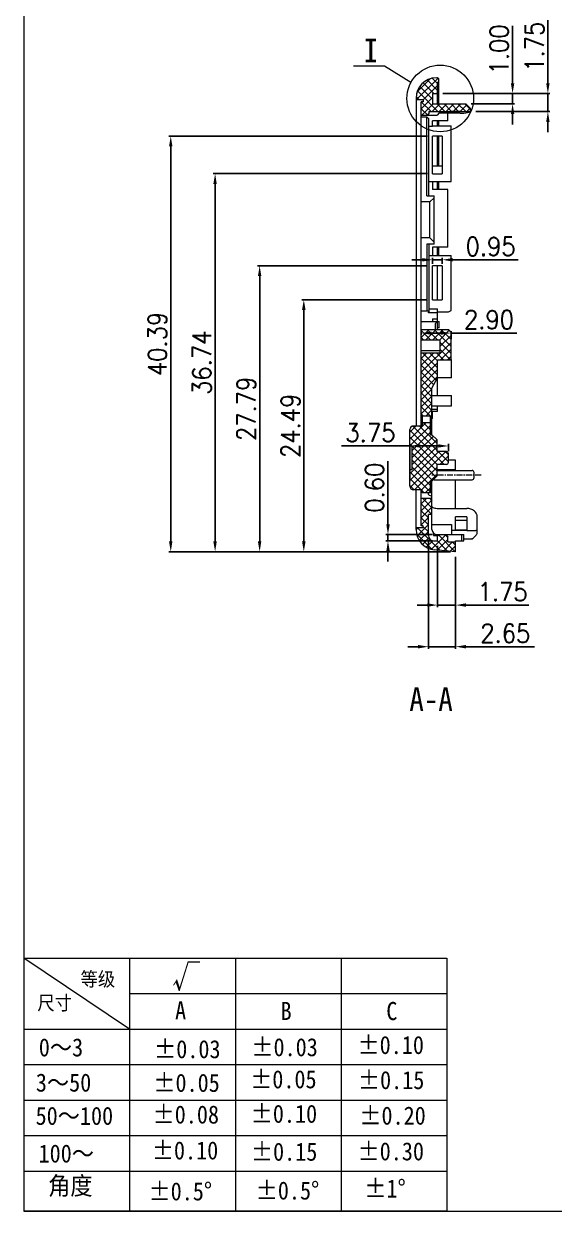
# Model space of a CAD drawing. Header units: millimetres. Extents: x 1171 to 1429, y -714 to -532.
# Drawn here: x 1180 to 1231.6, y -705.6 to -590.2 of the extents above; entities that cross this region are included whole.
import ezdxf

# ---------------------------------------------------------------- set-up
doc = ezdxf.new("R2010")
doc.units = ezdxf.units.MM
doc.header["$LTSCALE"] = 0.12
doc.linetypes.add('CENTER', pattern=[50.8, 31.75, -6.35, 6.35, -6.35])
doc.layers.get('0').update_dxf_attribs({"color": 8, "lineweight": 9})
for name, color, linetype, lineweight in [('1粗实线-A (轮廓线)', 3, 'Continuous', 15), ('dim', 82, 'Continuous', 9), ('尺寸线', 3, 'Continuous', 9)]:
    doc.layers.add(name, color=color, linetype=linetype, lineweight=lineweight)
doc.styles.get("Standard").update_dxf_attribs({"font": 'txt.shx', "width": 0.9})
doc.dimstyles.new('1', dxfattribs={"dimtxt": 1.8, "dimasz": 1, "dimexe": 0.2, "dimexo": 0.5, "dimgap": 0.4, "dimtad": 1, "dimzin": 1, "dimdsep": 46, "dimtxsty": 'Standard', "dimcen": 0.09, "dimclrd": 3, "dimclre": 3, "dimclrt": 2, "dimadec": 0, "dimazin": 0, "dimtp": 0.01, "dimtm": 0.01, "dimtfac": 1, "dimtmove": 0, "dimatfit": 3, "dimfxl": 1, "dimtolj": 1, "dimarcsym": 0})

# ---------------------------------------------------------------- blocks, each defined once
blk = doc.blocks.new('*D67')
at = {"layer": 'Defpoints', "color": 0}
for p in [(1221.31, -631.23), (1221.31, -632.24), (1217.56, -635.14)]:
    blk.add_point(p, dxfattribs=at)
at = {"layer": '尺寸线', "color": 3, "lineweight": -2}
for p, q in [((1217.56, -634.64), (1217.56, -631.03)), ((1221.31, -631.74), (1221.31, -631.03)), ((1217.56, -631.23), (1210.9, -631.23)), ((1220.31, -631.23), (1218.56, -631.23))]:
    blk.add_line(p, q, dxfattribs=at)
at = {"layer": '尺寸线', "color": 3}
for points in [[(1218.56, -631.06), (1218.56, -631.39), (1217.56, -631.23)], [(1220.31, -631.06), (1220.31, -631.39), (1221.31, -631.23)]]:
    blk.add_solid(points, dxfattribs=at)
at = {"layer": '尺寸线', "color": 2, "insert": (1213.73, -629.93), "char_height": 1.8, "attachment_point": 5}
blk.add_mtext('\\A1;3.75', dxfattribs=at)
blk = doc.blocks.new('*D101')
at = {"layer": 'Defpoints', "color": 0}
for p in [(1221.56, -620.26), (1218.66, -620.92), (1221.56, -621.36)]:
    blk.add_point(p, dxfattribs=at)
at = {"layer": '尺寸线', "color": 3, "lineweight": -2}
for p, q in [((1218.66, -620.42), (1218.66, -620.06)), ((1219.66, -620.26), (1220.56, -620.26)), ((1221.56, -620.86), (1221.56, -620.06)), ((1221.56, -620.26), (1227.95, -620.26))]:
    blk.add_line(p, q, dxfattribs=at)
at = {"layer": '尺寸线', "color": 3}
for points in [[(1219.66, -620.1), (1219.66, -620.43), (1218.66, -620.26)], [(1220.56, -620.1), (1220.56, -620.43), (1221.56, -620.26)]]:
    blk.add_solid(points, dxfattribs=at)
at = {"layer": '尺寸线', "color": 2, "insert": (1225.25, -618.96), "char_height": 1.8, "attachment_point": 5}
blk.add_mtext('\\A1;2.90', dxfattribs=at)
blk = doc.blocks.new('*D102')
at = {"layer": 'Defpoints', "color": 0}
for p in [(1220.26, -640.44), (1222.01, -641.51), (1220.26, -646.69)]:
    blk.add_point(p, dxfattribs=at)
at = {"layer": '尺寸线', "color": 3, "lineweight": -2}
for p, q in [((1220.26, -640.94), (1220.26, -646.89)), ((1222.01, -642.01), (1222.01, -646.89)), ((1219.26, -646.69), (1218.26, -646.69)), ((1220.26, -646.69), (1222.01, -646.69)), ((1223.01, -646.69), (1229.13, -646.69))]:
    blk.add_line(p, q, dxfattribs=at)
at = {"layer": '尺寸线', "color": 3}
for points in [[(1219.26, -646.52), (1219.26, -646.85), (1220.26, -646.69)], [(1223.01, -646.52), (1223.01, -646.85), (1222.01, -646.69)]]:
    blk.add_solid(points, dxfattribs=at)
at = {"layer": '尺寸线', "color": 2, "insert": (1226.57, -645.39), "char_height": 1.8, "attachment_point": 5}
blk.add_mtext('\\A1;1.75', dxfattribs=at)
blk = doc.blocks.new('0')
at = {"layer": 'dim', "color": 2, "linetype": 'Continuous', "lineweight": 5}
for p, q in [((810.54, -637.32), (810.64, -637.42)), ((810.64, -637.52), (810.54, -637.62)), ((810.54, -638), (810.64, -638.1))]:
    blk.add_line(p, q, dxfattribs=at)
blk = doc.blocks.new('*D103')
at = {"layer": 'Defpoints', "color": 0}
for p in [(1219.36, -639.94), (1222.01, -641.51), (1219.36, -650.73)]:
    blk.add_point(p, dxfattribs=at)
at = {"layer": '尺寸线', "color": 3, "lineweight": -2}
for p, q in [((1219.36, -640.44), (1219.36, -650.93)), ((1222.01, -642.01), (1222.01, -650.93)), ((1218.36, -650.73), (1217.36, -650.73)), ((1219.36, -650.73), (1222.01, -650.73)), ((1223.01, -650.73), (1229.67, -650.73))]:
    blk.add_line(p, q, dxfattribs=at)
at = {"layer": '尺寸线', "color": 3}
for points in [[(1218.36, -650.56), (1218.36, -650.9), (1219.36, -650.73)], [(1223.01, -650.56), (1223.01, -650.9), (1222.01, -650.73)]]:
    blk.add_solid(points, dxfattribs=at)
at = {"layer": '尺寸线', "color": 2, "insert": (1226.84, -649.43), "char_height": 1.8, "attachment_point": 5}
blk.add_mtext('\\A1;2.65', dxfattribs=at)
blk = doc.blocks.new('*D106')
at = {"layer": 'Defpoints', "color": 0}
for p in [(1220.26, -596.99), (1223.46, -598.74), (1230.97, -598.74)]:
    blk.add_point(p, dxfattribs=at)
at = {"layer": '尺寸线', "color": 3, "lineweight": -2}
for p, q in [((1230.97, -595.99), (1230.97, -589.87)), ((1220.76, -596.99), (1231.17, -596.99)), ((1230.97, -598.74), (1230.97, -596.99)), ((1223.96, -598.74), (1231.17, -598.74)), ((1230.97, -599.74), (1230.97, -600.74))]:
    blk.add_line(p, q, dxfattribs=at)
at = {"layer": '尺寸线', "color": 3}
for points in [[(1230.81, -595.99), (1231.14, -595.99), (1230.97, -596.99)], [(1230.81, -599.74), (1231.14, -599.74), (1230.97, -598.74)]]:
    blk.add_solid(points, dxfattribs=at)
at = {"layer": '尺寸线', "color": 2, "insert": (1229.67, -592.43), "char_height": 1.8, "attachment_point": 5, "rotation": 90}
blk.add_mtext('\\A1;1.75', dxfattribs=at)
blk = doc.blocks.new('*D107')
at = {"layer": 'Defpoints', "color": 0}
for p in [(1220.26, -596.99), (1227.54, -596.99), (1223.01, -597.99)]:
    blk.add_point(p, dxfattribs=at)
at = {"layer": '尺寸线', "color": 3, "lineweight": -2}
for p, q in [((1227.54, -595.99), (1227.54, -590.41)), ((1220.76, -596.99), (1227.74, -596.99)), ((1227.54, -597.99), (1227.54, -596.99)), ((1223.51, -597.99), (1227.74, -597.99)), ((1227.54, -598.99), (1227.54, -599.99))]:
    blk.add_line(p, q, dxfattribs=at)
at = {"layer": '尺寸线', "color": 3}
for points in [[(1227.38, -595.99), (1227.71, -595.99), (1227.54, -596.99)], [(1227.38, -598.99), (1227.71, -598.99), (1227.54, -597.99)]]:
    blk.add_solid(points, dxfattribs=at)
at = {"layer": '尺寸线', "color": 2, "insert": (1226.24, -592.7), "char_height": 1.8, "attachment_point": 5, "rotation": 90}
blk.add_mtext('\\A1;1.00', dxfattribs=at)
blk = doc.blocks.new('*D108')
at = {"layer": 'Defpoints', "color": 0}
for p in [(1215.43, -639.84), (1220.26, -639.84), (1220.26, -640.44)]:
    blk.add_point(p, dxfattribs=at)
at = {"layer": '尺寸线', "color": 3, "lineweight": -2}
for p, q in [((1215.43, -638.84), (1215.43, -632.72)), ((1219.76, -639.84), (1215.23, -639.84)), ((1215.43, -640.44), (1215.43, -639.84)), ((1219.76, -640.44), (1215.23, -640.44)), ((1215.43, -641.44), (1215.43, -642.44))]:
    blk.add_line(p, q, dxfattribs=at)
at = {"layer": '尺寸线', "color": 3}
for points in [[(1215.27, -638.84), (1215.6, -638.84), (1215.43, -639.84)], [(1215.27, -641.44), (1215.6, -641.44), (1215.43, -640.44)]]:
    blk.add_solid(points, dxfattribs=at)
at = {"layer": '尺寸线', "color": 2, "insert": (1214.13, -635.28), "char_height": 1.8, "attachment_point": 5, "rotation": 90}
blk.add_mtext('\\A1;0.60', dxfattribs=at)
blk = doc.blocks.new('*D114')
at = {"layer": 'Defpoints', "color": 0}
for p in [(1207.25, -617.02), (1219.76, -617.02), (1222.01, -641.51)]:
    blk.add_point(p, dxfattribs=at)
at = {"layer": '尺寸线', "color": 3, "lineweight": -2}
for p, q in [((1219.26, -617.02), (1207.05, -617.02)), ((1207.25, -640.51), (1207.25, -618.02)), ((1221.51, -641.51), (1207.05, -641.51))]:
    blk.add_line(p, q, dxfattribs=at)
at = {"layer": '尺寸线', "color": 3}
for points in [[(1207.08, -618.02), (1207.42, -618.02), (1207.25, -617.02)], [(1207.08, -640.51), (1207.42, -640.51), (1207.25, -641.51)]]:
    blk.add_solid(points, dxfattribs=at)
at = {"layer": '尺寸线', "color": 2, "insert": (1205.95, -629.27), "char_height": 1.8, "attachment_point": 5, "rotation": 90}
blk.add_mtext('\\A1;24.49', dxfattribs=at)
blk = doc.blocks.new('*D115')
at = {"layer": 'Defpoints', "color": 0}
for p in [(1202.96, -613.72), (1219.76, -613.72), (1222.01, -641.51)]:
    blk.add_point(p, dxfattribs=at)
at = {"layer": '尺寸线', "color": 3, "lineweight": -2}
for p, q in [((1219.26, -613.72), (1202.76, -613.72)), ((1202.96, -640.51), (1202.96, -614.72)), ((1221.51, -641.51), (1202.76, -641.51))]:
    blk.add_line(p, q, dxfattribs=at)
at = {"layer": '尺寸线', "color": 3}
for points in [[(1202.79, -614.72), (1203.12, -614.72), (1202.96, -613.72)], [(1202.79, -640.51), (1203.12, -640.51), (1202.96, -641.51)]]:
    blk.add_solid(points, dxfattribs=at)
at = {"layer": '尺寸线', "color": 2, "insert": (1201.66, -627.62), "char_height": 1.8, "attachment_point": 5, "rotation": 90}
blk.add_mtext('\\A1;27.79', dxfattribs=at)
blk = doc.blocks.new('*D69')
at = {"layer": 'Defpoints', "color": 0}
for p in [(1198.63, -604.77), (1219.76, -604.77), (1222.01, -641.51)]:
    blk.add_point(p, dxfattribs=at)
at = {"layer": '尺寸线', "color": 3, "lineweight": -2}
for p, q in [((1219.26, -604.77), (1198.43, -604.77)), ((1198.63, -640.51), (1198.63, -605.77)), ((1221.51, -641.51), (1198.43, -641.51))]:
    blk.add_line(p, q, dxfattribs=at)
at = {"layer": '尺寸线', "color": 3}
for points in [[(1198.46, -605.77), (1198.79, -605.77), (1198.63, -604.77)], [(1198.46, -640.51), (1198.79, -640.51), (1198.63, -641.51)]]:
    blk.add_solid(points, dxfattribs=at)
at = {"layer": '尺寸线', "color": 2, "insert": (1197.33, -623.14), "char_height": 1.8, "attachment_point": 5, "rotation": 90}
blk.add_mtext('\\A1;36.74', dxfattribs=at)
blk = doc.blocks.new('*D116')
at = {"layer": 'Defpoints', "color": 0}
for p in [(1194.32, -601.12), (1219.76, -601.12), (1222.01, -641.51)]:
    blk.add_point(p, dxfattribs=at)
at = {"layer": '尺寸线', "color": 3, "lineweight": -2}
for p, q in [((1219.26, -601.12), (1194.12, -601.12)), ((1194.32, -640.51), (1194.32, -602.12)), ((1221.51, -641.51), (1194.12, -641.51))]:
    blk.add_line(p, q, dxfattribs=at)
at = {"layer": '尺寸线', "color": 3}
for points in [[(1194.15, -602.12), (1194.48, -602.12), (1194.32, -601.12)], [(1194.15, -640.51), (1194.48, -640.51), (1194.32, -641.51)]]:
    blk.add_solid(points, dxfattribs=at)
at = {"layer": '尺寸线', "color": 2, "insert": (1193.02, -621.32), "char_height": 1.8, "attachment_point": 5, "rotation": 90}
blk.add_mtext('\\A1;40.39', dxfattribs=at)
blk = doc.blocks.new('*D70')
at = {"layer": 'Defpoints', "color": 0}
for p in [(1220.71, -613.14), (1219.76, -614.02), (1220.71, -614.02)]:
    blk.add_point(p, dxfattribs=at)
at = {"layer": '尺寸线', "color": 3, "lineweight": -2}
for p, q in [((1218.76, -613.14), (1217.76, -613.14)), ((1219.76, -613.52), (1219.76, -612.94)), ((1219.76, -613.14), (1220.71, -613.14)), ((1220.71, -613.52), (1220.71, -612.94)), ((1221.71, -613.14), (1228.1, -613.14))]:
    blk.add_line(p, q, dxfattribs=at)
at = {"layer": '尺寸线', "color": 3}
for points in [[(1218.76, -612.97), (1218.76, -613.31), (1219.76, -613.14)], [(1221.71, -612.97), (1221.71, -613.31), (1220.71, -613.14)]]:
    blk.add_solid(points, dxfattribs=at)
at = {"layer": '尺寸线', "color": 2, "insert": (1225.4, -611.84), "char_height": 1.8, "attachment_point": 5}
blk.add_mtext('\\A1;0.95', dxfattribs=at)

msp = doc.modelspace()

# ---------------------------------------------------------------- hatches: boundary and pattern name
at = {"layer": '尺寸线', "linetype": 'Continuous', "lineweight": 5}
h = msp.add_hatch(dxfattribs=at)
h.set_pattern_fill('ANSI37', color=2, scale=0.15, style=0)
h.set_pattern_definition([(45, (438.39165, 3.99676), (-0.3367596, 0.3367596), []), (135, (438.39165, 3.99676), (-0.3367596, -0.3367596), [])])
edge = h.paths.add_edge_path()
edge.add_line((1218.657, -619.918), (1218.657, -620.918))
edge.add_line((1218.657, -619.918), (1221.307, -619.918))
edge.add_line((1221.557, -620.168), (1221.307, -619.918))
edge.add_line((1221.557, -622.868), (1221.557, -620.168))
edge.add_line((1220.257, -622.868), (1221.557, -622.868))
edge.add_line((1220.257, -622.868), (1220.257, -623.745))
edge.add_line((1220.257, -623.745), (1218.657, -623.745))
edge.add_line((1218.657, -622.166), (1218.657, -623.745))
edge.add_line((1218.657, -622.166), (1220.507, -622.166))
edge.add_line((1220.507, -622.166), (1220.507, -620.918))
edge.add_line((1218.657, -620.918), (1220.507, -620.918))
edge = h.paths.add_edge_path()
edge.add_line((1223.457, -598.443), (1223.007, -597.993))
edge.add_line((1223.457, -598.743), (1223.457, -598.443))
edge.add_line((1222.507, -598.743), (1223.457, -598.743))
edge.add_line((1222.507, -598.743), (1222.507, -598.693))
edge.add_line((1221.557, -598.693), (1222.507, -598.693))
edge.add_line((1221.557, -598.743), (1221.557, -598.693))
edge.add_line((1219.407, -598.743), (1221.557, -598.743))
edge.add_line((1219.407, -598.743), (1219.407, -598.926))
edge.add_line((1219.407, -598.926), (1219.257, -599.076))
edge.add_line((1219.257, -599.076), (1218.657, -599.076))
edge.add_line((1218.657, -597.797), (1218.657, -599.076))
edge.add_line((1218.857, -597.797), (1218.657, -597.797))
edge.add_line((1218.857, -597.597), (1218.857, -597.797))
edge.add_line((1218.857, -597.597), (1218.157, -597.597))
edge.add_line((1218.157, -597.447), (1218.157, -597.597))
edge.add_spline(control_points=[(1218.157, -597.447), (1218.157, -596.3), (1218.958, -595.478), (1220.105, -595.448)], knot_values=[0, 0, 0, 0, 1, 1, 1, 1], weights=[1, 0.810868, 0.810868, 1], degree=3, periodic=0)
edge.add_line((1220.105, -595.448), (1220.254, -595.444))
edge.add_line((1220.377, -595.564), (1220.254, -595.444))
edge.add_line((1220.377, -595.564), (1220.377, -595.798))
edge.add_line((1220.377, -595.798), (1220.257, -595.918))
edge.add_line((1220.257, -595.918), (1220.257, -596.993))
edge.add_line((1219.757, -596.993), (1220.257, -596.993))
edge.add_line((1219.757, -596.993), (1219.757, -597.993))
edge.add_line((1219.757, -597.993), (1223.007, -597.993))
h.paths.add_polyline_path([(1220.257, -623.745), (1218.657, -623.745)])
edge = h.paths.add_edge_path()
edge.add_line((1218.657, -637.885), (1218.657, -636.343))
edge.add_line((1219.707, -636.343), (1218.657, -636.343))
edge.add_line((1219.707, -637.885), (1219.707, -636.343))
edge.add_line((1219.707, -637.885), (1218.657, -637.885))
edge = h.paths.add_edge_path()
edge.add_line((1218.657, -623.745), (1218.657, -628.336))
edge.add_line((1218.657, -623.745), (1220.257, -623.745))
edge.add_line((1220.257, -624.625), (1220.257, -623.745))
edge.add_line((1219.707, -625.625), (1220.257, -624.625))
edge.add_line((1219.707, -625.625), (1219.707, -628.336))
edge.add_line((1219.707, -628.336), (1218.657, -628.336))
edge = h.paths.add_edge_path()
edge.add_line((1221.207, -632.818), (1221.207, -631.968))
edge.add_spline(control_points=[(1221.207, -632.818), (1221.207, -632.935), (1221.124, -633.018), (1221.007, -633.018)], knot_values=[0, 0, 0, 0, 1, 1, 1, 1], weights=[1, 0.8047379, 0.8047379, 1], degree=3, periodic=0)
edge.add_line((1221.007, -633.018), (1220.207, -633.018))
edge.add_line((1220.207, -634.143), (1220.207, -633.018))
edge.add_line((1220.207, -634.143), (1219.707, -634.643))
edge.add_line((1219.557, -634.643), (1219.707, -634.643))
edge.add_line((1219.557, -635.793), (1219.557, -634.643))
edge.add_line((1219.557, -635.793), (1218.757, -635.793))
edge.add_line((1218.757, -635.793), (1218.757, -635.493))
edge.add_line((1218.757, -635.493), (1217.907, -635.493))
edge.add_spline(control_points=[(1217.907, -635.493), (1217.702, -635.493), (1217.557, -635.348), (1217.557, -635.143)], knot_values=[0, 0, 0, 0, 1, 1, 1, 1], weights=[1, 0.8047379, 0.8047379, 1], degree=3, periodic=0)
edge.add_line((1217.557, -635.143), (1217.557, -633.543))
edge.add_line((1217.757, -633.543), (1217.557, -633.543))
edge.add_line((1217.757, -631.243), (1217.757, -633.543))
edge.add_line((1217.757, -631.243), (1217.557, -631.243))
edge.add_line((1217.557, -629.643), (1217.557, -631.243))
edge.add_spline(control_points=[(1217.907, -629.293), (1217.702, -629.293), (1217.557, -629.438), (1217.557, -629.643)], knot_values=[0, 0, 0, 0, 1, 1, 1, 1], weights=[1, 0.8047379, 0.8047379, 1], degree=3, periodic=0)
edge.add_line((1218.757, -629.293), (1217.907, -629.293))
edge.add_line((1218.757, -628.993), (1218.757, -629.293))
edge.add_line((1219.557, -628.993), (1218.757, -628.993))
edge.add_line((1219.557, -628.993), (1219.557, -630.143))
edge.add_line((1219.557, -630.143), (1219.707, -630.143))
edge.add_line((1220.207, -630.643), (1219.707, -630.143))
edge.add_line((1220.207, -631.768), (1220.207, -630.643))
edge.add_line((1221.007, -631.768), (1220.207, -631.768))
edge.add_spline(control_points=[(1221.207, -631.968), (1221.207, -631.851), (1221.124, -631.768), (1221.007, -631.768)], knot_values=[0, 0, 0, 0, 1, 1, 1, 1], weights=[1, 0.8047379, 0.8047379, 1], degree=3, periodic=0)
edge = h.paths.add_edge_path()
edge.add_line((1219.707, -637.885), (1218.657, -637.885))
edge.add_line((1219.707, -637.885), (1219.357, -637.885))
edge.add_line((1218.657, -637.885), (1219.357, -637.885))
edge = h.paths.add_edge_path()
edge.add_line((1218.657, -638.994), (1218.657, -637.885))
edge.add_line((1218.657, -637.885), (1219.357, -637.885))
edge.add_line((1219.357, -639.943), (1219.357, -637.885))
edge.add_spline(control_points=[(1219.357, -639.943), (1219.357, -640.236), (1219.564, -640.443), (1219.857, -640.443)], knot_values=[0, 0, 0, 0, 1, 1, 1, 1], weights=[1, 0.8047379, 0.8047379, 1], degree=3, periodic=0)
edge.add_line((1219.857, -640.443), (1220.257, -640.443))
edge.add_line((1220.257, -640.443), (1220.257, -639.843))
edge.add_line((1220.257, -639.843), (1221.057, -639.843))
edge.add_line((1221.057, -639.843), (1221.257, -640.043))
edge.add_line((1221.257, -640.543), (1221.257, -640.043))
edge.add_line((1221.257, -640.543), (1222.007, -640.543))
edge.add_line((1222.007, -641.513), (1222.007, -640.543))
edge.add_line((1222.007, -641.513), (1219.983, -641.336))
edge.add_spline(control_points=[(1218.157, -639.344), (1218.157, -640.436), (1218.895, -641.241), (1219.983, -641.336)], knot_values=[0, 0, 0, 0, 1, 1, 1, 1], weights=[1, 0.8248516, 0.8248516, 1], degree=3, periodic=0)
edge.add_line((1218.157, -639.344), (1218.157, -639.194))
edge.add_line((1218.857, -639.194), (1218.157, -639.194))
edge.add_line((1218.857, -639.194), (1218.857, -638.994))
edge.add_line((1218.857, -638.994), (1218.657, -638.994))

# ---------------------------------------------------------------- linework, layer by layer
at = {"color": 252, "lineweight": 13}
for p, q in [((1180.029, -541.016), (1180.029, -705.582)), ((1180.029, -705.582), (1419.951, -705.582))]:
    msp.add_line(p, q, dxfattribs=at)
at = {"color": 1, "linetype": 'CENTER', "lineweight": 5, "ltscale": 0.15}
msp.add_line((1224.493, -634.057), (1219.68, -634.057), dxfattribs=at)
at = {"color": 252, "lineweight": 15}
for p, q in [((1190.312, -687.888), (1180.029, -680.991)), ((1180.029, -680.991), (1221.16, -680.991)), ((1180.029, -680.991), (1180.029, -705.582)), ((1190.312, -680.991), (1190.312, -698.233)), ((1200.595, -680.991), (1200.595, -698.233)), ((1210.878, -680.991), (1210.878, -698.233)), ((1221.16, -680.991), (1221.16, -698.233)), ((1190.312, -684.439), (1221.16, -684.439)), ((1180.029, -687.888), (1221.16, -687.888)), ((1180.029, -691.336), (1221.16, -691.336)), ((1180.029, -694.785), (1221.16, -694.785)), ((1180.029, -698.233), (1221.16, -698.233)), ((1180.029, -698.233), (1221.16, -698.233)), ((1190.312, -698.233), (1190.312, -701.682)), ((1200.595, -698.233), (1200.595, -701.682)), ((1210.878, -698.233), (1210.878, -701.682)), ((1221.16, -698.233), (1221.16, -701.682)), ((1180.029, -701.682), (1221.16, -701.682)), ((1190.312, -701.682), (1221.16, -701.682)), ((1190.312, -701.682), (1190.312, -705.582)), ((1200.595, -701.682), (1200.595, -705.582)), ((1210.878, -701.682), (1210.878, -705.582)), ((1221.16, -701.682), (1221.16, -705.582)), ((1221.16, -705.582), (1180.029, -705.582))]:
    msp.add_line(p, q, dxfattribs=at)
at = {"layer": '1粗实线-A (轮廓线)', "color": 7, "linetype": 'Continuous'}
for p, q in [((1220.105, -595.448), (1220.254, -595.444)), ((1220.377, -595.561), (1220.254, -595.441)), ((1220.377, -595.798), (1220.257, -595.918)), ((1220.257, -597.993), (1220.257, -595.918)), ((1220.377, -597.993), (1220.377, -595.561)), ((1218.157, -597.447), (1218.157, -629.293)), ((1218.857, -597.597), (1218.157, -597.597)), ((1218.857, -597.597), (1218.857, -597.797)), ((1219.757, -596.993), (1219.757, -597.993)), ((1219.757, -596.993), (1220.257, -596.993)), ((1218.657, -629.293), (1218.657, -597.797)), ((1218.857, -597.797), (1218.657, -597.797)), ((1219.407, -598.743), (1219.407, -598.926)), ((1219.407, -598.743), (1223.457, -598.743)), ((1219.757, -597.993), (1223.007, -597.993)), ((1220.407, -598.743), (1220.407, -598.876)), ((1221.557, -598.743), (1221.557, -598.693)), ((1221.557, -598.693), (1222.507, -598.693)), ((1222.507, -598.743), (1222.507, -598.693)), ((1223.457, -598.443), (1223.007, -597.993)), ((1223.457, -598.743), (1223.457, -598.443)), ((1218.657, -599.076), (1220.207, -599.076)), ((1219.207, -599.275), (1218.657, -599.275)), ((1219.207, -606.925), (1219.207, -599.275)), ((1219.407, -598.926), (1219.257, -599.076)), ((1219.407, -606.925), (1219.407, -599.448)), ((1219.757, -600.184), (1219.757, -599.625)), ((1221.257, -599.625), (1219.757, -599.625)), ((1220.407, -598.876), (1220.207, -599.076)), ((1220.257, -600.125), (1220.257, -599.625)), ((1222.457, -598.906), (1220.377, -598.906)), ((1220.377, -600.125), (1220.377, -599.625)), ((1221.257, -599.625), (1221.257, -598.906)), ((1219.757, -600.184), (1219.407, -600.184)), ((1219.757, -600.125), (1221.557, -600.125)), ((1221.557, -605.525), (1221.557, -600.125)), ((1219.757, -604.775), (1219.757, -601.125)), ((1220.707, -601.125), (1219.757, -601.125)), ((1220.257, -604.025), (1220.257, -601.125)), ((1220.377, -604.025), (1220.377, -601.125)), ((1220.707, -601.125), (1220.707, -604.775)), ((1219.757, -604.025), (1220.707, -604.025)), ((1219.407, -605.525), (1221.557, -605.525)), ((1219.757, -604.775), (1220.707, -604.775)), ((1219.757, -605.525), (1219.757, -606.325)), ((1220.257, -606.325), (1220.257, -605.525)), ((1220.377, -606.325), (1220.377, -605.525)), ((1221.257, -606.325), (1219.757, -606.325)), ((1221.257, -611.904), (1221.257, -606.325)), ((1219.507, -607.525), (1218.657, -607.525)), ((1219.207, -606.925), (1219.907, -606.925)), ((1219.907, -607.125), (1219.507, -607.525)), ((1219.507, -611.023), (1219.507, -607.525)), ((1219.907, -611.623), (1219.907, -606.925)), ((1219.507, -611.023), (1218.657, -611.023)), ((1219.507, -611.023), (1219.907, -611.423)), ((1219.207, -611.623), (1219.207, -618.097)), ((1219.907, -611.623), (1219.207, -611.623)), ((1219.407, -611.623), (1219.407, -618.193)), ((1219.757, -611.904), (1219.757, -612.725)), ((1221.257, -611.904), (1219.757, -611.904)), ((1220.257, -612.725), (1220.257, -611.904)), ((1220.377, -612.725), (1220.377, -611.904)), ((1219.407, -612.725), (1221.557, -612.725)), ((1219.757, -617.025), (1219.757, -613.725)), ((1220.707, -613.725), (1219.757, -613.725)), ((1220.257, -617.025), (1220.257, -613.725)), ((1220.707, -613.725), (1220.707, -617.025)), ((1221.557, -618.076), (1221.557, -612.725)), ((1219.757, -617.025), (1220.707, -617.025)), ((1218.657, -618.097), (1219.357, -618.097)), ((1219.357, -618.097), (1219.357, -618.285)), ((1220.257, -618.285), (1219.357, -618.285)), ((1219.407, -617.903), (1220.257, -617.903)), ((1220.257, -619.918), (1220.257, -617.903)), ((1220.257, -618.21), (1221.307, -618.21)), ((1221.307, -618.21), (1221.557, -618.076)), ((1218.657, -619.145), (1220.407, -619.145)), ((1219.757, -618.878), (1219.757, -619.145)), ((1219.757, -618.878), (1220.257, -618.878)), ((1220.057, -619.918), (1220.057, -619.345)), ((1220.407, -619.745), (1220.407, -619.145)), ((1218.657, -619.918), (1221.307, -619.918)), ((1220.407, -619.745), (1220.257, -619.745)), ((1221.557, -620.168), (1221.307, -619.918)), ((1221.557, -622.868), (1221.557, -620.168)), ((1218.657, -620.918), (1220.507, -620.918)), ((1220.507, -622.166), (1220.507, -620.918)), ((1218.657, -621.951), (1220.507, -621.951)), ((1218.657, -622.166), (1220.507, -622.166)), ((1220.257, -622.868), (1221.557, -622.868)), ((1220.257, -626.325), (1220.257, -622.868)), ((1221.607, -622.818), (1221.557, -622.818)), ((1221.607, -624.625), (1221.607, -622.818)), ((1219.707, -625.625), (1220.257, -624.625)), ((1221.607, -624.625), (1220.257, -624.625)), ((1219.707, -630.143), (1219.707, -625.625)), ((1219.707, -626.325), (1221.607, -626.325)), ((1221.607, -627.325), (1221.607, -626.325)), ((1219.707, -627.325), (1221.607, -627.325)), ((1220.257, -627.883), (1220.257, -627.325)), ((1219.707, -628.336), (1218.657, -628.336)), ((1218.757, -628.336), (1218.757, -629.293)), ((1219.557, -630.143), (1219.557, -628.336)), ((1219.707, -627.65), (1220.257, -627.65)), ((1220.257, -627.883), (1219.757, -627.883)), ((1219.757, -628.556), (1219.757, -627.883)), ((1217.557, -635.143), (1217.557, -629.643)), ((1218.757, -629.293), (1217.907, -629.293)), ((1219.557, -628.993), (1218.757, -628.993)), ((1219.557, -630.143), (1219.707, -630.143)), ((1220.207, -630.643), (1219.707, -630.143)), ((1220.207, -631.768), (1220.207, -630.643)), ((1217.757, -631.243), (1217.557, -631.243)), ((1217.757, -631.243), (1217.757, -633.543)), ((1221.107, -631.768), (1220.207, -631.768)), ((1221.307, -632.818), (1221.307, -631.968)), ((1221.107, -633.018), (1220.207, -633.018)), ((1220.207, -634.143), (1220.207, -633.018)), ((1222.007, -632.616), (1221.307, -632.616)), ((1222.007, -633.605), (1222.007, -632.616)), ((1217.757, -633.543), (1217.557, -633.543)), ((1220.207, -634.143), (1219.707, -634.643)), ((1219.849, -634.501), (1219.921, -634.505)), ((1219.921, -634.505), (1223.607, -634.505)), ((1220.207, -633.516), (1222.007, -633.516)), ((1220.207, -633.605), (1223.607, -633.605)), ((1222.007, -637.29), (1222.007, -634.505)), ((1223.807, -634.305), (1223.807, -633.805)), ((1218.757, -635.493), (1217.907, -635.493)), ((1218.157, -639.344), (1218.157, -635.493)), ((1218.657, -638.994), (1218.657, -635.493)), ((1218.757, -635.793), (1218.757, -635.493)), ((1219.557, -634.643), (1219.707, -634.643)), ((1219.557, -635.793), (1219.557, -634.643)), ((1219.707, -639.343), (1219.707, -634.643)), ((1219.707, -636.343), (1218.657, -636.343)), ((1219.557, -635.793), (1218.757, -635.793)), ((1219.357, -635.958), (1219.357, -635.793)), ((1219.707, -637.885), (1219.357, -637.885)), ((1219.357, -639.943), (1219.357, -637.885)), ((1220.207, -637.29), (1223.107, -637.29)), ((1218.857, -638.994), (1218.657, -638.994)), ((1218.857, -639.194), (1218.857, -638.994)), ((1219.707, -638.843), (1221.607, -638.843)), ((1221.607, -638.843), (1221.607, -639.843)), ((1223.107, -638.108), (1222.007, -638.108)), ((1222.007, -639.362), (1222.007, -638.108)), ((1222.007, -638.445), (1223.107, -638.445)), ((1223.107, -638.108), (1223.107, -639.362)), ((1224.107, -639.673), (1224.107, -638.108)), ((1218.857, -639.194), (1218.157, -639.194)), ((1219.857, -639.7), (1219.857, -639.943)), ((1219.857, -639.943), (1220.257, -639.943)), ((1220.207, -639.843), (1222.807, -639.843)), ((1220.257, -640.443), (1220.257, -639.843)), ((1221.057, -639.843), (1221.257, -640.043)), ((1221.257, -640.543), (1221.257, -640.043)), ((1223.107, -639.443), (1221.607, -639.443)), ((1222.007, -639.362), (1223.107, -639.362)), ((1222.607, -640.443), (1222.607, -639.843)), ((1222.807, -640.443), (1222.807, -639.843)), ((1223.336, -640.293), (1222.807, -640.293)), ((1223.107, -639.443), (1223.607, -639.444)), ((1223.336, -640.293), (1223.107, -640.293)), ((1223.607, -640.291), (1223.336, -640.293)), ((1223.614, -640.285), (1223.607, -640.291)), ((1223.614, -640.285), (1223.729, -640.169)), ((1223.614, -640.285), (1223.614, -640.285)), ((1224.107, -639.673), (1224.107, -639.673)), ((1219.857, -640.443), (1220.257, -640.443)), ((1222.007, -641.513), (1219.983, -641.336)), ((1221.257, -640.543), (1222.007, -640.543)), ((1222.007, -640.443), (1222.807, -640.443)), ((1222.007, -641.513), (1222.007, -640.443))]:
    msp.add_line(p, q, dxfattribs=at)
for points in [[(1218.451, -596.427), (1218.358, -596.573), (1218.354, -596.584)], [(1218.728, -596.065), (1218.6, -596.192), (1218.591, -596.206)], [(1219.075, -595.779), (1218.92, -595.875), (1218.905, -595.89)], [(1219.475, -595.58), (1219.304, -595.638), (1219.281, -595.652)], [(1220.105, -595.448), (1219.731, -595.493), (1219.7, -595.503)], [(1218.258, -596.857), (1218.208, -596.998), (1218.207, -597.004)], [(1223.729, -640.169), (1223.806, -640.089), (1223.875, -640.016), (1223.937, -639.948), (1223.99, -639.887), (1224.033, -639.833), (1224.066, -639.785), (1224.09, -639.742), (1224.105, -639.694), (1224.107, -639.673)]]:
    msp.add_lwpolyline(points, dxfattribs=at)
for centre, radius, start, end in [((1220.157, -597.447), 2, 91.5, 180), ((1211.332, -613.878), 9.155, 331.22367, 331.88055), ((1219.891, -629.099), 0.559, 107.52255, 109.25542), ((1219.896, -629.115), 0.576, 103.95348, 107.51557), ((1217.907, -629.643), 0.35, 90, 180), ((1221.107, -631.968), 0.2, 0, 90), ((1221.107, -632.818), 0.2, 270, 0), ((1223.607, -633.805), 0.2, 0, 90), ((1223.607, -634.305), 0.2, 270, 0), ((1217.907, -635.143), 0.35, 180, 270), ((1219.958, -636.911), 0.339, 238.74862, 241.85261), ((1220.157, -639.344), 2, 180, 265), ((1219.857, -639.943), 0.5, 180, 270), ((1220.207, -639.343), 0.5, 180, 270)]:
    msp.add_arc(centre, radius, start, end, dxfattribs=at)
for centre, major_axis, start_param, end_param in [((1217.117, -601.893), (0, 3.35), -0.7526592, -0.6736984), ((1220.257, -619.345), (0, 0.2), 0, 1.5707963), ((1221.057, -632.393), (3.95, 0), -2.0157098, -1.9195983)]:
    msp.add_ellipse(centre, major_axis=major_axis, ratio=1, start_param=start_param, end_param=end_param, dxfattribs=at)
for points, knots in [([(1222.457, -598.906), (1222.694, -598.906), (1223.034, -598.864), (1223.361, -598.774), (1223.457, -598.743)], [0, 0, 0, 0, 0.700862, 1, 1, 1, 1]), ([(1219.707, -637.101), (1219.707, -637.119), (1219.726, -637.162), (1219.761, -637.188), (1219.782, -637.201)], [0, 0, 0, 0, 0.4278306, 1, 1, 1, 1]), ([(1219.798, -637.21), (1219.853, -637.239), (1219.99, -637.278), (1220.13, -637.29), (1220.207, -637.29)], [0, 0, 0, 0, 0.446968, 1, 1, 1, 1]), ([(1224.107, -638.108), (1224.107, -638.008), (1224.051, -637.793), (1223.83, -637.524), (1223.5, -637.335), (1223.239, -637.29), (1223.107, -637.29)], [0, 0, 0, 0, 0.2112326, 0.4522493, 0.7193624, 1, 1, 1, 1]), ([(1223.607, -639.444), (1223.676, -639.444), (1223.774, -639.444), (1223.897, -639.438), (1223.969, -639.431), (1224.027, -639.421), (1224.07, -639.407), (1224.099, -639.388), (1224.107, -639.369), (1224.107, -639.361)], [0, 0, 0, 0, 0.3948556, 0.5591922, 0.6979163, 0.8093302, 0.8934582, 0.9533939, 1, 1, 1, 1]), ([(1223.616, -640.192), (1223.622, -640.21), (1223.629, -640.24), (1223.624, -640.276), (1223.614, -640.285)], [0, 0, 0, 0, 0.590048, 1, 1, 1, 1])]:
    msp.add_open_spline(points, degree=3, knots=knots, dxfattribs=at)
at = {"layer": '尺寸线'}
msp.add_lwpolyline([(1217.665, -595.914), (1215.078, -594.313), (1212.088, -594.313)], dxfattribs=at)
at = {"layer": '尺寸线', "color": 3, "linetype": 'Continuous'}
msp.add_circle((1220.509, -597.461), 3.238, dxfattribs=at)

# ---------------------------------------------------------------- block references
at = {"layer": '尺寸线'}
msp.add_blockref('0', (410.669, 5.33), dxfattribs=at)

# ---------------------------------------------------------------- texts
at = {"color": 0, "lineweight": 9, "insert": (1213.06, -591.653), "char_height": 2.3, "width": 4.15026, "attachment_point": 1}
msp.add_mtext('{\\fSimSun|b0|i0|c134|p2;\\C6;I}', dxfattribs=at)
at = {"color": 6, "linetype": 'Continuous', "lineweight": 13, "extrusion": (0, 0, -1), "insert": (1221.731, -656.973), "char_height": 2.3, "width": 3.58347, "attachment_point": 7, "text_direction": (-1, 0, 0), "line_spacing_factor": 0.9}
msp.add_mtext('\\pt17.5;{\\fNSimSun|b0|i0|c134|p49;A-A}', dxfattribs=at)
at = {"color": 252, "lineweight": 15, "attachment_point": 1}
for s, insert, char_height, width in [('{\\fSimSun|b0|i0|c134|p2;√}', (1194.46, -681.744), 2.19727, 7.60781), ('{\\fSimSun|b0|i0|c134|p2;等级}', (1185.551, -682.34), 1.37329, 6.50807), ('{\\fSimSun|b0|i0|c134|p2;尺寸}', (1181.35, -684.653), 1.37329, 6.41643), ('{\\fSimSun|b0|i0|c134|p2;A}', (1194.739, -685.193), 1.75781, 7.60781), ('{\\fSimSun|b0|i0|c134|p2;B}', (1204.994, -685.245), 1.75781, 7.60781), ('{\\fSimSun|b0|i0|c134|p2;C}', (1215.272, -685.248), 1.75781, 7.60781), ('{\\fSimSun|b0|i0|c134|p2;±0.03}', (1192.7, -688.954), 1.75781, 2.6426), ('{\\fSimSun|b0|i0|c134|p2;±0.03}', (1202.154, -688.762), 1.75781, 2.6426), ('{\\fSimSun|b0|i0|c134|p2;±0.10}', (1212.47, -688.55), 1.75781, 2.6426), ('{\\fSimSun|b0|i0|c134|p2;0～3}', (1181.492, -688.781), 1.75781, 7.60781), ('{\\fSimSun|b0|i0|c134|p2;3～50}', (1181.206, -692.2), 1.75781, 7.60781), ('{\\fSimSun|b0|i0|c134|p2;±0.05}', (1192.625, -692.224), 1.75781, 2.6426), ('{\\fSimSun|b0|i0|c134|p2;±0.05}', (1202.035, -691.881), 1.75781, 2.6426), ('{\\fSimSun|b0|i0|c134|p2;±0.15}', (1212.508, -691.958), 1.75781, 2.6426), ('{\\fSimSun|b0|i0|c134|p2;50～100}', (1181.18, -695.431), 1.75781, 7.60781), ('{\\fSimSun|b0|i0|c134|p2;±0.08}', (1192.552, -695.304), 1.75781, 2.6426), ('{\\fSimSun|b0|i0|c134|p2;±0.10}', (1202.089, -695.232), 1.75781, 2.6426), ('{\\fSimSun|b0|i0|c134|p2;±0.20}', (1212.646, -695.409), 1.75781, 2.6426), ('{\\fSimSun|b0|i0|c134|p2;100～}', (1181.47, -699.091), 1.75781, 7.60781), ('{\\fSimSun|b0|i0|c134|p2;±0.10}', (1192.477, -698.792), 1.75781, 2.6426), ('{\\fSimSun|b0|i0|c134|p2;±0.15}', (1202.108, -698.917), 1.75781, 2.6426), ('{\\fSimSun|b0|i0|c134|p2;±0.30}', (1212.474, -698.881), 1.75781, 2.6426), ('{\\fSimSun|b0|i0|c134|p2;角度}', (1182.398, -702.226), 1.75781, 7.60781), ('{\\fSimSun|b0|i0|c134|p2;±0.5°}', (1192.158, -702.769), 1.75781, 7.60781), ('{\\fSimSun|b0|i0|c134|p2;±0.5°}', (1202.574, -702.688), 1.75781, 7.60781), ('{\\fSimSun|b0|i0|c134|p2;±1°}', (1213.134, -702.491), 1.75781, 7.60781)]:
    msp.add_mtext(s, dxfattribs=dict(at, insert=insert, char_height=char_height, width=width))

# ---------------------------------------------------------------- dimensions: what is measured, and where the dimension line sits
at = {"layer": '尺寸线'}
for base, p1, p2, picture, middle in [((1230.975, -598.743), (1220.257, -596.993), (1223.457, -598.743), '*D106', (1230.975, -592.433)), ((1215.433, -639.843), (1220.257, -640.443), (1220.257, -639.843), '*D108', (1215.433, -635.283))]:
    dim = msp.add_linear_dim(base=base, p1=p1, p2=p2, angle=90, dimstyle='1', dxfattribs=at)
    dim.commit()
    dim.dimension.update_dxf_attribs({"geometry": picture, "text_midpoint": middle, "dimtype": 160})
for base, p1, p2, picture, middle in [((1227.545, -596.993), (1223.007, -597.993), (1220.257, -596.993), '*D107', (1226.245, -592.703)), ((1194.317, -601.125), (1222.007, -641.513), (1219.757, -601.125), '*D116', (1193.017, -621.319)), ((1198.627, -604.775), (1222.007, -641.513), (1219.757, -604.775), '*D69', (1197.327, -623.144)), ((1202.956, -613.725), (1222.007, -641.513), (1219.757, -613.725), '*D115', (1201.656, -627.619)), ((1207.249, -617.025), (1222.007, -641.513), (1219.757, -617.025), '*D114', (1205.949, -629.269))]:
    dim = msp.add_linear_dim(base=base, p1=p1, p2=p2, angle=90, dimstyle='1', dxfattribs=at)
    dim.commit()
    dim.dimension.update_dxf_attribs({"geometry": picture, "text_midpoint": middle})
for base, p1, p2, picture, middle in [((1220.707, -613.141), (1219.757, -614.025), (1220.707, -614.025), '*D70', (1225.402, -611.841)), ((1221.557, -620.263), (1218.657, -620.918), (1221.557, -621.359), '*D101', (1225.252, -618.963))]:
    dim = msp.add_linear_dim(base=base, p1=p1, p2=p2, dimstyle='1', dxfattribs=at)
    dim.commit()
    dim.dimension.update_dxf_attribs({"geometry": picture, "text_midpoint": middle})
for base, p1, p2, picture, middle in [((1221.307, -631.228), (1217.557, -635.14), (1221.307, -632.241), '*D67', (1213.727, -631.228)), ((1219.357, -650.729), (1222.007, -641.513), (1219.357, -639.943), '*D103', (1226.837, -650.729)), ((1220.257, -646.687), (1222.007, -641.513), (1220.257, -640.443), '*D102', (1226.567, -646.687))]:
    dim = msp.add_linear_dim(base=base, p1=p1, p2=p2, dimstyle='1', dxfattribs=at)
    dim.commit()
    dim.dimension.update_dxf_attribs({"geometry": picture, "text_midpoint": middle, "dimtype": 160})

doc.saveas('drawing.dxf')
